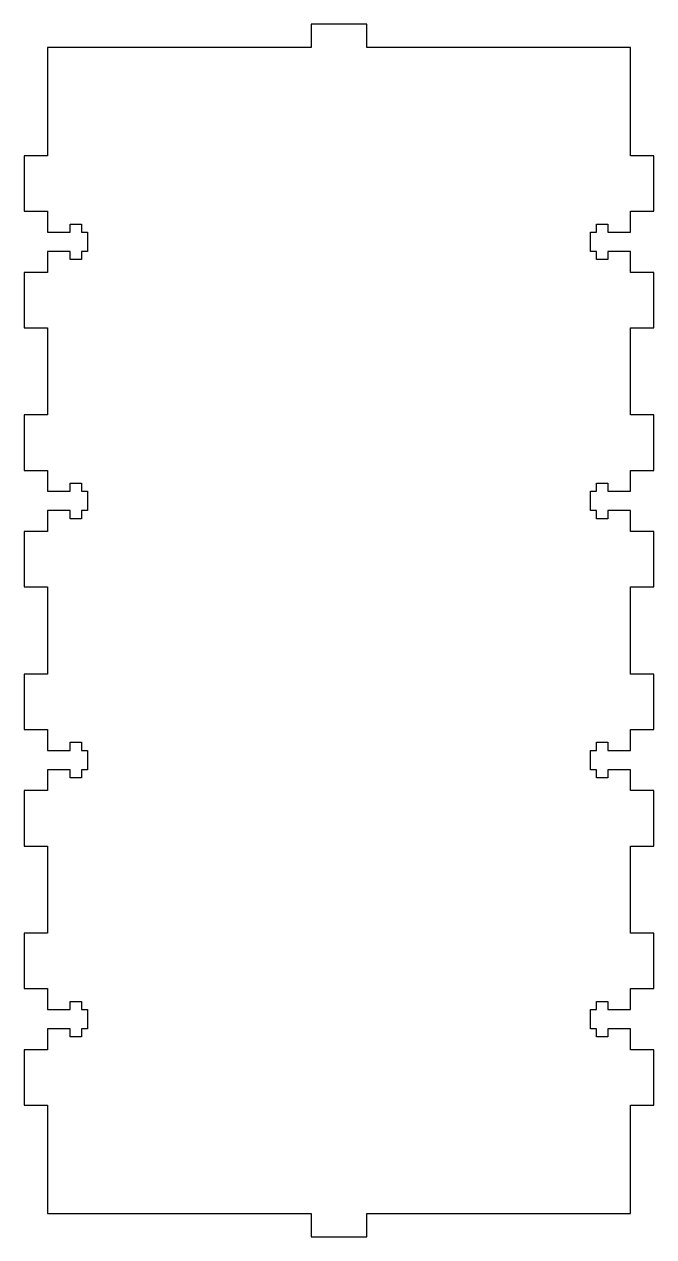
# Model space of a CAD drawing. Header units: millimetres. Extents: x -4 to 104, y -4 to 204.
import ezdxf

# ---------------------------------------------------------------- set-up
doc = ezdxf.new("R2010")
doc.units = ezdxf.units.MM
doc.layers.add('OUTER_LOOP', color=1, linetype='Continuous')

msp = doc.modelspace()

# ---------------------------------------------------------------- linework, layer by layer
at = {"layer": 'OUTER_LOOP'}
msp.add_lwpolyline([(5.85, 163.62), (3.85, 163.62), (3.85, 165.01), (0, 165.01), (0, 161.42), (-4, 161.42), (-4, 151.92), (0, 151.92), (0, 136.97), (-4, 136.97), (-4, 127.47), (0, 127.47), (0, 123.88), (3.85, 123.88), (3.85, 125.27), (5.85, 125.27), (5.85, 123.88), (6.85, 123.88), (6.85, 120.56), (5.85, 120.56), (5.85, 119.17), (3.85, 119.17), (3.85, 120.56), (0, 120.56), (0, 116.97), (-4, 116.97), (-4, 107.47), (0, 107.47), (0, 92.53), (-4, 92.53), (-4, 83.03), (0, 83.03), (0, 79.44), (3.85, 79.44), (3.85, 80.83), (5.85, 80.83), (5.85, 79.44), (6.85, 79.44), (6.85, 76.12), (5.85, 76.12), (5.85, 74.73), (3.85, 74.73), (3.85, 76.12), (0, 76.12), (0, 72.53), (-4, 72.53), (-4, 63.03), (0, 63.03), (0, 48.08), (-4, 48.08), (-4, 38.58), (0, 38.58), (0, 34.99), (3.85, 34.99), (3.85, 36.38), (5.85, 36.38), (5.85, 34.99), (6.85, 34.99), (6.85, 31.67), (5.85, 31.67), (5.85, 30.28), (3.85, 30.28), (3.85, 31.67), (0, 31.67), (0, 28.08), (-4, 28.08), (-4, 18.58), (0, 18.58), (0, 0), (45.25, 0), (45.25, -4), (54.75, -4), (54.75, 0), (100, 0), (100, 18.58), (104, 18.58), (104, 28.08), (100, 28.08), (100, 31.67), (96.15, 31.67), (96.15, 30.28), (94.15, 30.28), (94.15, 31.67), (93.15, 31.67), (93.15, 34.99), (94.15, 34.99), (94.15, 36.38), (96.15, 36.38), (96.15, 34.99), (100, 34.99), (100, 38.58), (104, 38.58), (104, 48.08), (100, 48.08), (100, 63.03), (104, 63.03), (104, 72.53), (100, 72.53), (100, 76.12), (96.15, 76.12), (96.15, 74.73), (94.15, 74.73), (94.15, 76.12), (93.15, 76.12), (93.15, 79.44), (94.15, 79.44), (94.15, 80.83), (96.15, 80.83), (96.15, 79.44), (100, 79.44), (100, 83.03), (104, 83.03), (104, 92.53), (100, 92.53), (100, 107.47), (104, 107.47), (104, 116.97), (100, 116.97), (100, 120.56), (96.15, 120.56), (96.15, 119.17), (94.15, 119.17), (94.15, 120.56), (93.15, 120.56), (93.15, 123.88), (94.15, 123.88), (94.15, 125.27), (96.15, 125.27), (96.15, 123.88), (100, 123.88), (100, 127.47), (104, 127.47), (104, 136.97), (100, 136.97), (100, 151.92), (104, 151.92), (104, 161.42), (100, 161.42), (100, 165.01), (96.15, 165.01), (96.15, 163.62), (94.15, 163.62), (94.15, 165.01), (93.15, 165.01), (93.15, 168.33), (94.15, 168.33), (94.15, 169.72), (96.15, 169.72), (96.15, 168.33), (100, 168.33), (100, 171.92), (104, 171.92), (104, 181.42), (100, 181.42), (100, 200), (54.75, 200), (54.75, 204), (45.25, 204), (45.25, 200), (0, 200), (0, 181.42), (-4, 181.42), (-4, 171.92), (0, 171.92), (0, 168.33), (3.85, 168.33), (3.85, 169.72), (5.85, 169.72), (5.85, 168.33), (6.85, 168.33), (6.85, 165.01), (5.85, 165.01)], close=True, dxfattribs=at)

doc.saveas('drawing.dxf')
